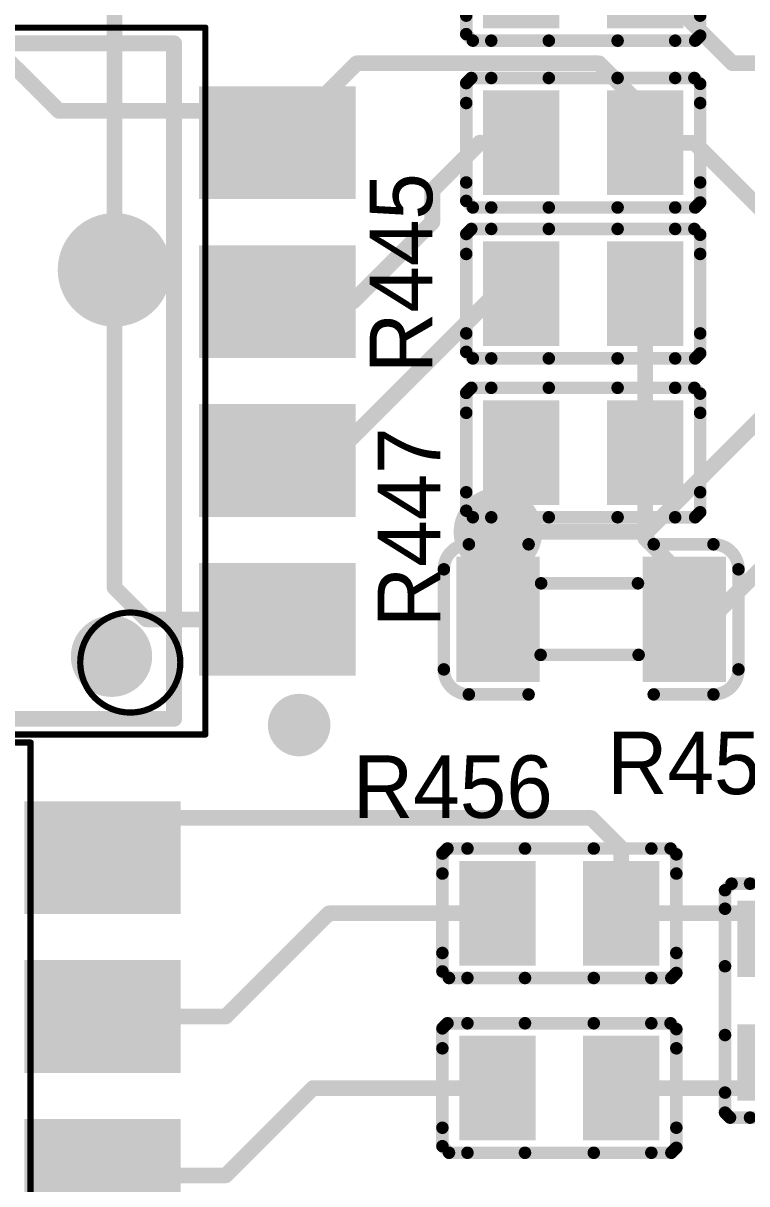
# Model space of a CAD drawing. Header units: millimetres. Extents: x 37 to 228, y -28 to 210.
# Drawn here: x 192.5 to 204.07, y 76.48 to 95.03 of the extents above; entities that cross this region are included whole.
import ezdxf

# ---------------------------------------------------------------- set-up
doc = ezdxf.new("R2010")
doc.units = ezdxf.units.MM
for name, color, linetype in [('BottomLayer', 5, 'Continuous'), ('InternalPlane1', 76, 'Continuous'), ('InternalPlane2', 16, 'Continuous'), ('Mechanical13', 56, 'Continuous'), ('MultiLayer', 9, 'Continuous'), ('TopLayer', 1, 'Continuous'), ('TopOverlay', 2, 'Continuous'), ('TopPaste', 8, 'Continuous'), ('TopSolder', 216, 'Continuous')]:
    doc.layers.add(name, color=color, linetype=linetype)

# ---------------------------------------------------------------- blocks, each defined once
blk = doc.blocks.new('LC_1206_C_166')
at = {"layer": 'TopLayer'}
for points in [[(-2.055, -0.9), (-0.925, -0.9), (-2.055, 0.9), (-0.925, 0.9)], [(0.925, -0.9), (2.055, -0.9), (0.925, 0.9), (2.055, 0.9)]]:
    blk.add_solid(points, dxfattribs=at)
at = {"layer": 'TopOverlay', "const_width": 0.2}
for points in [[(-2.355, 0.8, -0.414214), (-1.955, 1.2)], [(1.955, 1.2, -0.414214), (2.355, 0.8)], [(-1.955, -1.2, -0.414214), (-2.355, -0.8)], [(2.355, -0.8, -0.414214), (1.955, -1.2)]]:
    blk.add_lwpolyline(points, format="xyb", dxfattribs=at)
for points in [[(-1.955, 1.2), (-1, 1.2)], [(1, 1.2), (1.955, 1.2)], [(-2.355, -0.8), (-2.355, 0.8)], [(2.355, -0.8), (2.355, 0.8)], [(-0.8, 0.576), (0.748, 0.576)], [(-0.808, -0.568), (0.759, -0.568)], [(-1.955, -1.2), (-1, -1.2)], [(1, -1.2), (1.955, -1.2)]]:
    blk.add_lwpolyline(points, dxfattribs=at)
at = {"layer": 'TopOverlay', "const_width": 0.1}
for points in [[(-2.005, 1.2, 1), (-1.905, 1.2, 1)], [(-2.005, 1.2, 1), (-1.905, 1.2, 1)], [(-1.05, 1.2, 1), (-0.95, 1.2, 1)], [(0.95, 1.2, 1), (1.05, 1.2, 1)], [(1.905, 1.2, 1), (2.005, 1.2, 1)], [(1.905, 1.2, 1), (2.005, 1.2, 1)], [(-2.405, 0.8, 1), (-2.305, 0.8, 1)], [(-2.405, 0.8, 1), (-2.305, 0.8, 1)], [(2.305, 0.8, 1), (2.405, 0.8, 1)], [(2.305, 0.8, 1), (2.405, 0.8, 1)], [(-0.85, 0.576, 1), (-0.75, 0.576, 1)], [(0.698, 0.576, 1), (0.798, 0.576, 1)], [(-0.858, -0.568, 1), (-0.758, -0.568, 1)], [(0.709, -0.568, 1), (0.809, -0.568, 1)], [(-2.405, -0.8, 1), (-2.305, -0.8, 1)], [(-2.405, -0.8, 1), (-2.305, -0.8, 1)], [(2.305, -0.8, 1), (2.405, -0.8, 1)], [(2.305, -0.8, 1), (2.405, -0.8, 1)], [(-2.005, -1.2, 1), (-1.905, -1.2, 1)], [(-2.005, -1.2, 1), (-1.905, -1.2, 1)], [(-1.05, -1.2, 1), (-0.95, -1.2, 1)], [(0.95, -1.2, 1), (1.05, -1.2, 1)], [(1.905, -1.2, 1), (2.005, -1.2, 1)], [(1.905, -1.2, 1), (2.005, -1.2, 1)]]:
    blk.add_lwpolyline(points, format="xyb", close=True, dxfattribs=at)
at = {"layer": 'TopPaste'}
for points in [[(-2.055, -0.9), (-0.925, -0.9), (-2.055, 0.9), (-0.925, 0.9)], [(0.925, -0.9), (2.055, -0.9), (0.925, 0.9), (2.055, 0.9)]]:
    blk.add_solid(points, dxfattribs=at)
at = {"layer": 'TopSolder'}
for points in [[(-2.157, -1.002), (-0.823, -1.002), (-2.157, 1.002), (-0.823, 1.002)], [(0.823, -1.002), (2.157, -1.002), (0.823, 1.002), (2.157, 1.002)]]:
    blk.add_solid(points, dxfattribs=at)
blk = doc.blocks.new('LC_0805_R_171')
at = {"layer": 'TopLayer'}
for points in [[(-1.498, -0.735), (-0.482, -0.735), (-1.498, 0.735), (-0.482, 0.735)], [(0.482, -0.735), (1.498, -0.735), (0.482, 0.735), (1.498, 0.735)]]:
    blk.add_solid(points, dxfattribs=at)
at = {"layer": 'TopOverlay', "const_width": 0.2}
for points in [[(-1.79, 1.035), (-1.87, 0.955)], [(-1.47, 1.035), (-1.79, 1.035)], [(-0.55, 1.035), (-1.47, 1.035)], [(0.55, 1.035), (-0.55, 1.035)], [(1.47, 1.035), (0.55, 1.035)], [(1.765, 1.035), (1.47, 1.035)], [(1.87, 0.93), (1.765, 1.035)], [(-1.87, 0.955), (-1.87, 0.635)], [(1.87, 0.93), (1.87, 0.635)], [(-1.87, 0.635), (-1.87, -0.635)], [(1.87, 0.635), (1.87, -0.635)], [(-1.87, -0.635), (-1.87, -0.942)], [(1.87, -0.635), (1.87, -0.954)], [(-1.777, -1.035), (-1.87, -0.942)], [(1.87, -0.954), (1.789, -1.035)], [(-1.47, -1.035), (-1.777, -1.035)], [(-0.55, -1.035), (-1.47, -1.035)], [(0.55, -1.035), (-0.55, -1.035)], [(1.47, -1.035), (0.55, -1.035)], [(1.789, -1.035), (1.47, -1.035)]]:
    blk.add_lwpolyline(points, dxfattribs=at)
at = {"layer": 'TopOverlay', "const_width": 0.1}
for points in [[(-1.84, 1.035, 1), (-1.74, 1.035, 1)], [(-1.84, 1.035, 1), (-1.74, 1.035, 1)], [(-1.52, 1.035, 1), (-1.42, 1.035, 1)], [(-1.52, 1.035, 1), (-1.42, 1.035, 1)], [(-0.6, 1.035, 1), (-0.5, 1.035, 1)], [(-0.6, 1.035, 1), (-0.5, 1.035, 1)], [(0.5, 1.035, 1), (0.6, 1.035, 1)], [(0.5, 1.035, 1), (0.6, 1.035, 1)], [(1.42, 1.035, 1), (1.52, 1.035, 1)], [(1.42, 1.035, 1), (1.52, 1.035, 1)], [(1.715, 1.035, 1), (1.815, 1.035, 1)], [(1.715, 1.035, 1), (1.815, 1.035, 1)], [(-1.92, 0.955, 1), (-1.82, 0.955, 1)], [(-1.92, 0.955, 1), (-1.82, 0.955, 1)], [(1.82, 0.93, 1), (1.92, 0.93, 1)], [(1.82, 0.93, 1), (1.92, 0.93, 1)], [(-1.92, 0.635, 1), (-1.82, 0.635, 1)], [(-1.92, 0.635, 1), (-1.82, 0.635, 1)], [(1.82, 0.635, 1), (1.92, 0.635, 1)], [(1.82, 0.635, 1), (1.92, 0.635, 1)], [(-1.92, -0.635, 1), (-1.82, -0.635, 1)], [(-1.92, -0.635, 1), (-1.82, -0.635, 1)], [(1.82, -0.635, 1), (1.92, -0.635, 1)], [(1.82, -0.635, 1), (1.92, -0.635, 1)], [(-1.92, -0.942, 1), (-1.82, -0.942, 1)], [(-1.92, -0.942, 1), (-1.82, -0.942, 1)], [(1.82, -0.954, 1), (1.92, -0.954, 1)], [(1.82, -0.954, 1), (1.92, -0.954, 1)], [(-1.827, -1.035, 1), (-1.727, -1.035, 1)], [(-1.827, -1.035, 1), (-1.727, -1.035, 1)], [(-1.52, -1.035, 1), (-1.42, -1.035, 1)], [(-1.52, -1.035, 1), (-1.42, -1.035, 1)], [(-0.6, -1.035, 1), (-0.5, -1.035, 1)], [(-0.6, -1.035, 1), (-0.5, -1.035, 1)], [(0.5, -1.035, 1), (0.6, -1.035, 1)], [(0.5, -1.035, 1), (0.6, -1.035, 1)], [(1.42, -1.035, 1), (1.52, -1.035, 1)], [(1.42, -1.035, 1), (1.52, -1.035, 1)], [(1.739, -1.035, 1), (1.839, -1.035, 1)], [(1.739, -1.035, 1), (1.839, -1.035, 1)]]:
    blk.add_lwpolyline(points, format="xyb", close=True, dxfattribs=at)
at = {"layer": 'TopPaste'}
for points in [[(-1.498, -0.735), (-0.482, -0.735), (-1.498, 0.735), (-0.482, 0.735)], [(0.482, -0.735), (1.498, -0.735), (0.482, 0.735), (1.498, 0.735)]]:
    blk.add_solid(points, dxfattribs=at)
at = {"layer": 'TopSolder'}
for points in [[(-1.6, -0.837), (-0.38, -0.837), (-1.6, 0.837), (-0.38, 0.837)], [(0.38, -0.837), (1.6, -0.837), (0.38, 0.837), (1.6, 0.837)]]:
    blk.add_solid(points, dxfattribs=at)
blk = doc.blocks.new('LC_0805_R_172')
at = {"layer": 'TopLayer'}
for points in [[(-1.498, -0.735), (-0.482, -0.735), (-1.498, 0.735), (-0.482, 0.735)], [(0.482, -0.735), (1.498, -0.735), (0.482, 0.735), (1.498, 0.735)]]:
    blk.add_solid(points, dxfattribs=at)
at = {"layer": 'TopOverlay', "const_width": 0.2}
for points in [[(-1.79, 1.035), (-1.87, 0.955)], [(-1.47, 1.035), (-1.79, 1.035)], [(-0.55, 1.035), (-1.47, 1.035)], [(0.55, 1.035), (-0.55, 1.035)], [(1.47, 1.035), (0.55, 1.035)], [(1.765, 1.035), (1.47, 1.035)], [(1.87, 0.93), (1.765, 1.035)], [(-1.87, 0.955), (-1.87, 0.635)], [(1.87, 0.93), (1.87, 0.635)], [(-1.87, 0.635), (-1.87, -0.635)], [(1.87, 0.635), (1.87, -0.635)], [(-1.87, -0.635), (-1.87, -0.942)], [(1.87, -0.635), (1.87, -0.954)], [(-1.777, -1.035), (-1.87, -0.942)], [(1.87, -0.954), (1.789, -1.035)], [(-1.47, -1.035), (-1.777, -1.035)], [(-0.55, -1.035), (-1.47, -1.035)], [(0.55, -1.035), (-0.55, -1.035)], [(1.47, -1.035), (0.55, -1.035)], [(1.789, -1.035), (1.47, -1.035)]]:
    blk.add_lwpolyline(points, dxfattribs=at)
at = {"layer": 'TopOverlay', "const_width": 0.1}
for points in [[(-1.84, 1.035, 1), (-1.74, 1.035, 1)], [(-1.84, 1.035, 1), (-1.74, 1.035, 1)], [(-1.52, 1.035, 1), (-1.42, 1.035, 1)], [(-1.52, 1.035, 1), (-1.42, 1.035, 1)], [(-0.6, 1.035, 1), (-0.5, 1.035, 1)], [(-0.6, 1.035, 1), (-0.5, 1.035, 1)], [(0.5, 1.035, 1), (0.6, 1.035, 1)], [(0.5, 1.035, 1), (0.6, 1.035, 1)], [(1.42, 1.035, 1), (1.52, 1.035, 1)], [(1.42, 1.035, 1), (1.52, 1.035, 1)], [(1.715, 1.035, 1), (1.815, 1.035, 1)], [(1.715, 1.035, 1), (1.815, 1.035, 1)], [(-1.92, 0.955, 1), (-1.82, 0.955, 1)], [(-1.92, 0.955, 1), (-1.82, 0.955, 1)], [(1.82, 0.93, 1), (1.92, 0.93, 1)], [(1.82, 0.93, 1), (1.92, 0.93, 1)], [(-1.92, 0.635, 1), (-1.82, 0.635, 1)], [(-1.92, 0.635, 1), (-1.82, 0.635, 1)], [(1.82, 0.635, 1), (1.92, 0.635, 1)], [(1.82, 0.635, 1), (1.92, 0.635, 1)], [(-1.92, -0.635, 1), (-1.82, -0.635, 1)], [(-1.92, -0.635, 1), (-1.82, -0.635, 1)], [(1.82, -0.635, 1), (1.92, -0.635, 1)], [(1.82, -0.635, 1), (1.92, -0.635, 1)], [(-1.92, -0.942, 1), (-1.82, -0.942, 1)], [(-1.92, -0.942, 1), (-1.82, -0.942, 1)], [(1.82, -0.954, 1), (1.92, -0.954, 1)], [(1.82, -0.954, 1), (1.92, -0.954, 1)], [(-1.827, -1.035, 1), (-1.727, -1.035, 1)], [(-1.827, -1.035, 1), (-1.727, -1.035, 1)], [(-1.52, -1.035, 1), (-1.42, -1.035, 1)], [(-1.52, -1.035, 1), (-1.42, -1.035, 1)], [(-0.6, -1.035, 1), (-0.5, -1.035, 1)], [(-0.6, -1.035, 1), (-0.5, -1.035, 1)], [(0.5, -1.035, 1), (0.6, -1.035, 1)], [(0.5, -1.035, 1), (0.6, -1.035, 1)], [(1.42, -1.035, 1), (1.52, -1.035, 1)], [(1.42, -1.035, 1), (1.52, -1.035, 1)], [(1.739, -1.035, 1), (1.839, -1.035, 1)], [(1.739, -1.035, 1), (1.839, -1.035, 1)]]:
    blk.add_lwpolyline(points, format="xyb", close=True, dxfattribs=at)
at = {"layer": 'TopPaste'}
for points in [[(-1.498, -0.735), (-0.482, -0.735), (-1.498, 0.735), (-0.482, 0.735)], [(0.482, -0.735), (1.498, -0.735), (0.482, 0.735), (1.498, 0.735)]]:
    blk.add_solid(points, dxfattribs=at)
at = {"layer": 'TopSolder'}
for points in [[(-1.6, -0.837), (-0.38, -0.837), (-1.6, 0.837), (-0.38, 0.837)], [(0.38, -0.837), (1.6, -0.837), (0.38, 0.837), (1.6, 0.837)]]:
    blk.add_solid(points, dxfattribs=at)
blk = doc.blocks.new('LC_0805_R_173')
at = {"layer": 'TopLayer'}
for points in [[(-1.498, -0.735), (-0.482, -0.735), (-1.498, 0.735), (-0.482, 0.735)], [(0.482, -0.735), (1.498, -0.735), (0.482, 0.735), (1.498, 0.735)]]:
    blk.add_solid(points, dxfattribs=at)
at = {"layer": 'TopOverlay', "const_width": 0.2}
for points in [[(-1.79, 1.035), (-1.87, 0.955)], [(-1.47, 1.035), (-1.79, 1.035)], [(-0.55, 1.035), (-1.47, 1.035)], [(0.55, 1.035), (-0.55, 1.035)], [(1.47, 1.035), (0.55, 1.035)], [(1.765, 1.035), (1.47, 1.035)], [(1.87, 0.93), (1.765, 1.035)], [(-1.87, 0.955), (-1.87, 0.635)], [(1.87, 0.93), (1.87, 0.635)], [(-1.87, 0.635), (-1.87, -0.635)], [(1.87, 0.635), (1.87, -0.635)], [(-1.87, -0.635), (-1.87, -0.942)], [(1.87, -0.635), (1.87, -0.954)], [(-1.777, -1.035), (-1.87, -0.942)], [(1.87, -0.954), (1.789, -1.035)], [(-1.47, -1.035), (-1.777, -1.035)], [(-0.55, -1.035), (-1.47, -1.035)], [(0.55, -1.035), (-0.55, -1.035)], [(1.47, -1.035), (0.55, -1.035)], [(1.789, -1.035), (1.47, -1.035)]]:
    blk.add_lwpolyline(points, dxfattribs=at)
at = {"layer": 'TopOverlay', "const_width": 0.1}
for points in [[(-1.84, 1.035, 1), (-1.74, 1.035, 1)], [(-1.84, 1.035, 1), (-1.74, 1.035, 1)], [(-1.52, 1.035, 1), (-1.42, 1.035, 1)], [(-1.52, 1.035, 1), (-1.42, 1.035, 1)], [(-0.6, 1.035, 1), (-0.5, 1.035, 1)], [(-0.6, 1.035, 1), (-0.5, 1.035, 1)], [(0.5, 1.035, 1), (0.6, 1.035, 1)], [(0.5, 1.035, 1), (0.6, 1.035, 1)], [(1.42, 1.035, 1), (1.52, 1.035, 1)], [(1.42, 1.035, 1), (1.52, 1.035, 1)], [(1.715, 1.035, 1), (1.815, 1.035, 1)], [(1.715, 1.035, 1), (1.815, 1.035, 1)], [(-1.92, 0.955, 1), (-1.82, 0.955, 1)], [(-1.92, 0.955, 1), (-1.82, 0.955, 1)], [(1.82, 0.93, 1), (1.92, 0.93, 1)], [(1.82, 0.93, 1), (1.92, 0.93, 1)], [(-1.92, 0.635, 1), (-1.82, 0.635, 1)], [(-1.92, 0.635, 1), (-1.82, 0.635, 1)], [(1.82, 0.635, 1), (1.92, 0.635, 1)], [(1.82, 0.635, 1), (1.92, 0.635, 1)], [(-1.92, -0.635, 1), (-1.82, -0.635, 1)], [(-1.92, -0.635, 1), (-1.82, -0.635, 1)], [(1.82, -0.635, 1), (1.92, -0.635, 1)], [(1.82, -0.635, 1), (1.92, -0.635, 1)], [(-1.92, -0.942, 1), (-1.82, -0.942, 1)], [(-1.92, -0.942, 1), (-1.82, -0.942, 1)], [(1.82, -0.954, 1), (1.92, -0.954, 1)], [(1.82, -0.954, 1), (1.92, -0.954, 1)], [(-1.827, -1.035, 1), (-1.727, -1.035, 1)], [(-1.827, -1.035, 1), (-1.727, -1.035, 1)], [(-1.52, -1.035, 1), (-1.42, -1.035, 1)], [(-1.52, -1.035, 1), (-1.42, -1.035, 1)], [(-0.6, -1.035, 1), (-0.5, -1.035, 1)], [(-0.6, -1.035, 1), (-0.5, -1.035, 1)], [(0.5, -1.035, 1), (0.6, -1.035, 1)], [(0.5, -1.035, 1), (0.6, -1.035, 1)], [(1.42, -1.035, 1), (1.52, -1.035, 1)], [(1.42, -1.035, 1), (1.52, -1.035, 1)], [(1.739, -1.035, 1), (1.839, -1.035, 1)], [(1.739, -1.035, 1), (1.839, -1.035, 1)]]:
    blk.add_lwpolyline(points, format="xyb", close=True, dxfattribs=at)
at = {"layer": 'TopPaste'}
for points in [[(-1.498, -0.735), (-0.482, -0.735), (-1.498, 0.735), (-0.482, 0.735)], [(0.482, -0.735), (1.498, -0.735), (0.482, 0.735), (1.498, 0.735)]]:
    blk.add_solid(points, dxfattribs=at)
at = {"layer": 'TopSolder'}
for points in [[(-1.6, -0.837), (-0.38, -0.837), (-1.6, 0.837), (-0.38, 0.837)], [(0.38, -0.837), (1.6, -0.837), (0.38, 0.837), (1.6, 0.837)]]:
    blk.add_solid(points, dxfattribs=at)
blk = doc.blocks.new('LC_0805_R_176')
at = {"layer": 'TopLayer'}
for points in [[(-1.498, -0.735), (-0.482, -0.735), (-1.498, 0.735), (-0.482, 0.735)], [(0.482, -0.735), (1.498, -0.735), (0.482, 0.735), (1.498, 0.735)]]:
    blk.add_solid(points, dxfattribs=at)
at = {"layer": 'TopOverlay', "const_width": 0.2}
for points in [[(-1.79, 1.035), (-1.87, 0.955)], [(-1.47, 1.035), (-1.79, 1.035)], [(-0.55, 1.035), (-1.47, 1.035)], [(0.55, 1.035), (-0.55, 1.035)], [(1.47, 1.035), (0.55, 1.035)], [(1.765, 1.035), (1.47, 1.035)], [(1.87, 0.93), (1.765, 1.035)], [(-1.87, 0.955), (-1.87, 0.635)], [(1.87, 0.93), (1.87, 0.635)], [(-1.87, 0.635), (-1.87, -0.635)], [(1.87, 0.635), (1.87, -0.635)], [(-1.87, -0.635), (-1.87, -0.942)], [(1.87, -0.635), (1.87, -0.954)], [(-1.777, -1.035), (-1.87, -0.942)], [(1.87, -0.954), (1.789, -1.035)], [(-1.47, -1.035), (-1.777, -1.035)], [(-0.55, -1.035), (-1.47, -1.035)], [(0.55, -1.035), (-0.55, -1.035)], [(1.47, -1.035), (0.55, -1.035)], [(1.789, -1.035), (1.47, -1.035)]]:
    blk.add_lwpolyline(points, dxfattribs=at)
at = {"layer": 'TopOverlay', "const_width": 0.1}
for points in [[(-1.84, 1.035, 1), (-1.74, 1.035, 1)], [(-1.84, 1.035, 1), (-1.74, 1.035, 1)], [(-1.52, 1.035, 1), (-1.42, 1.035, 1)], [(-1.52, 1.035, 1), (-1.42, 1.035, 1)], [(-0.6, 1.035, 1), (-0.5, 1.035, 1)], [(-0.6, 1.035, 1), (-0.5, 1.035, 1)], [(0.5, 1.035, 1), (0.6, 1.035, 1)], [(0.5, 1.035, 1), (0.6, 1.035, 1)], [(1.42, 1.035, 1), (1.52, 1.035, 1)], [(1.42, 1.035, 1), (1.52, 1.035, 1)], [(1.715, 1.035, 1), (1.815, 1.035, 1)], [(1.715, 1.035, 1), (1.815, 1.035, 1)], [(-1.92, 0.955, 1), (-1.82, 0.955, 1)], [(-1.92, 0.955, 1), (-1.82, 0.955, 1)], [(1.82, 0.93, 1), (1.92, 0.93, 1)], [(1.82, 0.93, 1), (1.92, 0.93, 1)], [(-1.92, 0.635, 1), (-1.82, 0.635, 1)], [(-1.92, 0.635, 1), (-1.82, 0.635, 1)], [(1.82, 0.635, 1), (1.92, 0.635, 1)], [(1.82, 0.635, 1), (1.92, 0.635, 1)], [(-1.92, -0.635, 1), (-1.82, -0.635, 1)], [(-1.92, -0.635, 1), (-1.82, -0.635, 1)], [(1.82, -0.635, 1), (1.92, -0.635, 1)], [(1.82, -0.635, 1), (1.92, -0.635, 1)], [(-1.92, -0.942, 1), (-1.82, -0.942, 1)], [(-1.92, -0.942, 1), (-1.82, -0.942, 1)], [(1.82, -0.954, 1), (1.92, -0.954, 1)], [(1.82, -0.954, 1), (1.92, -0.954, 1)], [(-1.827, -1.035, 1), (-1.727, -1.035, 1)], [(-1.827, -1.035, 1), (-1.727, -1.035, 1)], [(-1.52, -1.035, 1), (-1.42, -1.035, 1)], [(-1.52, -1.035, 1), (-1.42, -1.035, 1)], [(-0.6, -1.035, 1), (-0.5, -1.035, 1)], [(-0.6, -1.035, 1), (-0.5, -1.035, 1)], [(0.5, -1.035, 1), (0.6, -1.035, 1)], [(0.5, -1.035, 1), (0.6, -1.035, 1)], [(1.42, -1.035, 1), (1.52, -1.035, 1)], [(1.42, -1.035, 1), (1.52, -1.035, 1)], [(1.739, -1.035, 1), (1.839, -1.035, 1)], [(1.739, -1.035, 1), (1.839, -1.035, 1)]]:
    blk.add_lwpolyline(points, format="xyb", close=True, dxfattribs=at)
at = {"layer": 'TopPaste'}
for points in [[(-1.498, -0.735), (-0.482, -0.735), (-1.498, 0.735), (-0.482, 0.735)], [(0.482, -0.735), (1.498, -0.735), (0.482, 0.735), (1.498, 0.735)]]:
    blk.add_solid(points, dxfattribs=at)
at = {"layer": 'TopSolder'}
for points in [[(-1.6, -0.837), (-0.38, -0.837), (-1.6, 0.837), (-0.38, 0.837)], [(0.38, -0.837), (1.6, -0.837), (0.38, 0.837), (1.6, 0.837)]]:
    blk.add_solid(points, dxfattribs=at)
blk = doc.blocks.new('LC_0805_R_177')
at = {"layer": 'TopLayer'}
for points in [[(-1.498, -0.735), (-0.482, -0.735), (-1.498, 0.735), (-0.482, 0.735)], [(0.482, -0.735), (1.498, -0.735), (0.482, 0.735), (1.498, 0.735)]]:
    blk.add_solid(points, dxfattribs=at)
at = {"layer": 'TopOverlay', "const_width": 0.2}
for points in [[(-1.79, 1.035), (-1.87, 0.955)], [(-1.47, 1.035), (-1.79, 1.035)], [(-0.55, 1.035), (-1.47, 1.035)], [(0.55, 1.035), (-0.55, 1.035)], [(1.47, 1.035), (0.55, 1.035)], [(1.765, 1.035), (1.47, 1.035)], [(1.87, 0.93), (1.765, 1.035)], [(-1.87, 0.955), (-1.87, 0.635)], [(1.87, 0.93), (1.87, 0.635)], [(-1.87, 0.635), (-1.87, -0.635)], [(1.87, 0.635), (1.87, -0.635)], [(-1.87, -0.635), (-1.87, -0.942)], [(1.87, -0.635), (1.87, -0.954)], [(-1.777, -1.035), (-1.87, -0.942)], [(1.87, -0.954), (1.789, -1.035)], [(-1.47, -1.035), (-1.777, -1.035)], [(-0.55, -1.035), (-1.47, -1.035)], [(0.55, -1.035), (-0.55, -1.035)], [(1.47, -1.035), (0.55, -1.035)], [(1.789, -1.035), (1.47, -1.035)]]:
    blk.add_lwpolyline(points, dxfattribs=at)
at = {"layer": 'TopOverlay', "const_width": 0.1}
for points in [[(-1.84, 1.035, 1), (-1.74, 1.035, 1)], [(-1.84, 1.035, 1), (-1.74, 1.035, 1)], [(-1.52, 1.035, 1), (-1.42, 1.035, 1)], [(-1.52, 1.035, 1), (-1.42, 1.035, 1)], [(-0.6, 1.035, 1), (-0.5, 1.035, 1)], [(-0.6, 1.035, 1), (-0.5, 1.035, 1)], [(0.5, 1.035, 1), (0.6, 1.035, 1)], [(0.5, 1.035, 1), (0.6, 1.035, 1)], [(1.42, 1.035, 1), (1.52, 1.035, 1)], [(1.42, 1.035, 1), (1.52, 1.035, 1)], [(1.715, 1.035, 1), (1.815, 1.035, 1)], [(1.715, 1.035, 1), (1.815, 1.035, 1)], [(-1.92, 0.955, 1), (-1.82, 0.955, 1)], [(-1.92, 0.955, 1), (-1.82, 0.955, 1)], [(1.82, 0.93, 1), (1.92, 0.93, 1)], [(1.82, 0.93, 1), (1.92, 0.93, 1)], [(-1.92, 0.635, 1), (-1.82, 0.635, 1)], [(-1.92, 0.635, 1), (-1.82, 0.635, 1)], [(1.82, 0.635, 1), (1.92, 0.635, 1)], [(1.82, 0.635, 1), (1.92, 0.635, 1)], [(-1.92, -0.635, 1), (-1.82, -0.635, 1)], [(-1.92, -0.635, 1), (-1.82, -0.635, 1)], [(1.82, -0.635, 1), (1.92, -0.635, 1)], [(1.82, -0.635, 1), (1.92, -0.635, 1)], [(-1.92, -0.942, 1), (-1.82, -0.942, 1)], [(-1.92, -0.942, 1), (-1.82, -0.942, 1)], [(1.82, -0.954, 1), (1.92, -0.954, 1)], [(1.82, -0.954, 1), (1.92, -0.954, 1)], [(-1.827, -1.035, 1), (-1.727, -1.035, 1)], [(-1.827, -1.035, 1), (-1.727, -1.035, 1)], [(-1.52, -1.035, 1), (-1.42, -1.035, 1)], [(-1.52, -1.035, 1), (-1.42, -1.035, 1)], [(-0.6, -1.035, 1), (-0.5, -1.035, 1)], [(-0.6, -1.035, 1), (-0.5, -1.035, 1)], [(0.5, -1.035, 1), (0.6, -1.035, 1)], [(0.5, -1.035, 1), (0.6, -1.035, 1)], [(1.42, -1.035, 1), (1.52, -1.035, 1)], [(1.42, -1.035, 1), (1.52, -1.035, 1)], [(1.739, -1.035, 1), (1.839, -1.035, 1)], [(1.739, -1.035, 1), (1.839, -1.035, 1)]]:
    blk.add_lwpolyline(points, format="xyb", close=True, dxfattribs=at)
at = {"layer": 'TopPaste'}
for points in [[(-1.498, -0.735), (-0.482, -0.735), (-1.498, 0.735), (-0.482, 0.735)], [(0.482, -0.735), (1.498, -0.735), (0.482, 0.735), (1.498, 0.735)]]:
    blk.add_solid(points, dxfattribs=at)
at = {"layer": 'TopSolder'}
for points in [[(-1.6, -0.837), (-0.38, -0.837), (-1.6, 0.837), (-0.38, 0.837)], [(0.38, -0.837), (1.6, -0.837), (0.38, 0.837), (1.6, 0.837)]]:
    blk.add_solid(points, dxfattribs=at)
blk = doc.blocks.new('LC_0805_R_178')
at = {"layer": 'TopLayer'}
for points in [[(-0.482, 0.735), (-1.498, 0.735), (-0.482, -0.735), (-1.498, -0.735)], [(1.498, 0.735), (0.482, 0.735), (1.498, -0.735), (0.482, -0.735)]]:
    blk.add_solid(points, dxfattribs=at)
at = {"layer": 'TopOverlay', "const_width": 0.2}
for points in [[(-1.87, 0.954), (-1.789, 1.035)], [(-1.47, 1.035), (-1.789, 1.035)], [(-0.55, 1.035), (-1.47, 1.035)], [(0.55, 1.035), (-0.55, 1.035)], [(1.47, 1.035), (0.55, 1.035)], [(1.777, 1.035), (1.47, 1.035)], [(1.87, 0.942), (1.777, 1.035)], [(-1.87, 0.635), (-1.87, 0.954)], [(1.87, 0.635), (1.87, 0.942)], [(-1.87, -0.635), (-1.87, 0.635)], [(1.87, -0.635), (1.87, 0.635)], [(-1.87, -0.93), (-1.87, -0.635)], [(1.87, -0.955), (1.87, -0.635)], [(-1.765, -1.035), (-1.87, -0.93)], [(1.79, -1.035), (1.87, -0.955)], [(-1.47, -1.035), (-1.765, -1.035)], [(-0.55, -1.035), (-1.47, -1.035)], [(0.55, -1.035), (-0.55, -1.035)], [(1.47, -1.035), (0.55, -1.035)], [(1.79, -1.035), (1.47, -1.035)]]:
    blk.add_lwpolyline(points, dxfattribs=at)
at = {"layer": 'TopOverlay', "const_width": 0.1}
for points in [[(-1.839, 1.035, 1), (-1.739, 1.035, 1)], [(-1.839, 1.035, 1), (-1.739, 1.035, 1)], [(-1.52, 1.035, 1), (-1.42, 1.035, 1)], [(-1.52, 1.035, 1), (-1.42, 1.035, 1)], [(-0.6, 1.035, 1), (-0.5, 1.035, 1)], [(-0.6, 1.035, 1), (-0.5, 1.035, 1)], [(0.5, 1.035, 1), (0.6, 1.035, 1)], [(0.5, 1.035, 1), (0.6, 1.035, 1)], [(1.42, 1.035, 1), (1.52, 1.035, 1)], [(1.42, 1.035, 1), (1.52, 1.035, 1)], [(1.727, 1.035, 1), (1.827, 1.035, 1)], [(1.727, 1.035, 1), (1.827, 1.035, 1)], [(-1.92, 0.954, 1), (-1.82, 0.954, 1)], [(-1.92, 0.954, 1), (-1.82, 0.954, 1)], [(1.82, 0.942, 1), (1.92, 0.942, 1)], [(1.82, 0.942, 1), (1.92, 0.942, 1)], [(-1.92, 0.635, 1), (-1.82, 0.635, 1)], [(-1.92, 0.635, 1), (-1.82, 0.635, 1)], [(1.82, 0.635, 1), (1.92, 0.635, 1)], [(1.82, 0.635, 1), (1.92, 0.635, 1)], [(-1.92, -0.635, 1), (-1.82, -0.635, 1)], [(-1.92, -0.635, 1), (-1.82, -0.635, 1)], [(1.82, -0.635, 1), (1.92, -0.635, 1)], [(1.82, -0.635, 1), (1.92, -0.635, 1)], [(-1.92, -0.93, 1), (-1.82, -0.93, 1)], [(-1.92, -0.93, 1), (-1.82, -0.93, 1)], [(1.82, -0.955, 1), (1.92, -0.955, 1)], [(1.82, -0.955, 1), (1.92, -0.955, 1)], [(-1.815, -1.035, 1), (-1.715, -1.035, 1)], [(-1.815, -1.035, 1), (-1.715, -1.035, 1)], [(-1.52, -1.035, 1), (-1.42, -1.035, 1)], [(-1.52, -1.035, 1), (-1.42, -1.035, 1)], [(-0.6, -1.035, 1), (-0.5, -1.035, 1)], [(-0.6, -1.035, 1), (-0.5, -1.035, 1)], [(0.5, -1.035, 1), (0.6, -1.035, 1)], [(0.5, -1.035, 1), (0.6, -1.035, 1)], [(1.42, -1.035, 1), (1.52, -1.035, 1)], [(1.42, -1.035, 1), (1.52, -1.035, 1)], [(1.74, -1.035, 1), (1.84, -1.035, 1)], [(1.74, -1.035, 1), (1.84, -1.035, 1)]]:
    blk.add_lwpolyline(points, format="xyb", close=True, dxfattribs=at)
at = {"layer": 'TopPaste'}
for points in [[(-0.482, 0.735), (-1.498, 0.735), (-0.482, -0.735), (-1.498, -0.735)], [(1.498, 0.735), (0.482, 0.735), (1.498, -0.735), (0.482, -0.735)]]:
    blk.add_solid(points, dxfattribs=at)
at = {"layer": 'TopSolder'}
for points in [[(-0.38, 0.837), (-1.6, 0.837), (-0.38, -0.837), (-1.6, -0.837)], [(1.6, 0.837), (0.38, 0.837), (1.6, -0.837), (0.38, -0.837)]]:
    blk.add_solid(points, dxfattribs=at)
blk = doc.blocks.new('LC_SMD_8_9_0___182')
at = {"layer": 'Mechanical13', "const_width": 0.1}
for points in [[(5.65, 4.5), (-5.65, 4.5)], [(-5.65, -4.5), (-5.65, 4.5)], [(5.65, -4.5), (5.65, 4.5)], [(5.65, -4.5), (-5.65, -4.5)]]:
    blk.add_lwpolyline(points, dxfattribs=at)
at = {"layer": 'Mechanical13'}
for points, const_width in [([(-5.675, 4.5, 1), (-5.625, 4.5, 1)], 0.05), ([(-5.675, 4.5, 1), (-5.625, 4.5, 1)], 0.05), ([(5.625, 4.5, 1), (5.675, 4.5, 1)], 0.05), ([(5.625, 4.5, 1), (5.675, 4.5, 1)], 0.05), ([(5.3, 3.3, 1), (3.7, 3.3, 1)], 0.1), ([(3.675, 3.3, 1), (3.725, 3.3, 1)], 0.05), ([(5.275, 3.3, 1), (5.325, 3.3, 1)], 0.05), ([(-5.675, -4.5, 1), (-5.625, -4.5, 1)], 0.05), ([(-5.675, -4.5, 1), (-5.625, -4.5, 1)], 0.05), ([(5.625, -4.5, 1), (5.675, -4.5, 1)], 0.05), ([(5.625, -4.5, 1), (5.675, -4.5, 1)], 0.05)]:
    blk.add_lwpolyline(points, format="xyb", close=True, dxfattribs=dict(at, const_width=const_width))
at = {"layer": 'TopLayer'}
for points in [[(-4.61, 4.5), (-3.01, 4.5), (-4.61, 6.8), (-3.01, 6.8)], [(-2.07, 4.5), (-0.47, 4.5), (-2.07, 6.8), (-0.47, 6.8)], [(0.47, 4.5), (2.07, 4.5), (0.47, 6.8), (2.07, 6.8)], [(3.01, 4.5), (4.61, 4.5), (3.01, 6.8), (4.61, 6.8)], [(-3.01, -4.5), (-4.61, -4.5), (-3.01, -6.8), (-4.61, -6.8)], [(-0.47, -4.5), (-2.07, -4.5), (-0.47, -6.8), (-2.07, -6.8)], [(2.07, -4.5), (0.47, -4.5), (2.07, -6.8), (0.47, -6.8)], [(4.61, -4.5), (3.01, -4.5), (4.61, -6.8), (3.01, -6.8)]]:
    blk.add_solid(points, dxfattribs=at)
at = {"layer": 'TopOverlay'}
for points, const_width in [([(5.75, 6, 1), (5.25, 6, 1)], 0.5), ([(5.125, 6, 1), (5.375, 6, 1)], 0.25), ([(5.625, 6, 1), (5.875, 6, 1)], 0.25), ([(-5.463, 4, 1), (-5.336, 4, 1)], 0.127), ([(-5.463, 4, 1), (-5.336, 4, 1)], 0.127), ([(5.336, 4, 1), (5.463, 4, 1)], 0.127), ([(5.336, 4, 1), (5.463, 4, 1)], 0.127), ([(4.7, 3, 1), (4.1, 3, 1)], 0.7), ([(3.925, 3, 1), (4.275, 3, 1)], 0.35), ([(4.525, 3, 1), (4.875, 3, 1)], 0.35), ([(-5.463, -4, 1), (-5.336, -4, 1)], 0.127), ([(-5.463, -4, 1), (-5.336, -4, 1)], 0.127), ([(5.336, -4, 1), (5.463, -4, 1)], 0.127), ([(5.336, -4, 1), (5.463, -4, 1)], 0.127)]:
    blk.add_lwpolyline(points, format="xyb", close=True, dxfattribs=dict(at, const_width=const_width))
at = {"layer": 'TopOverlay', "const_width": 0.254}
for points in [[(-5.4, -4), (-5.4, 4)], [(5.4, 4), (-5.4, 4)], [(5.4, -4), (5.4, 4)], [(5.4, -4), (-5.4, -4)]]:
    blk.add_lwpolyline(points, dxfattribs=at)
at = {"layer": 'TopPaste'}
for points in [[(-4.61, 4.5), (-3.01, 4.5), (-4.61, 6.8), (-3.01, 6.8)], [(-2.07, 4.5), (-0.47, 4.5), (-2.07, 6.8), (-0.47, 6.8)], [(0.47, 4.5), (2.07, 4.5), (0.47, 6.8), (2.07, 6.8)], [(3.01, 4.5), (4.61, 4.5), (3.01, 6.8), (4.61, 6.8)], [(-3.01, -4.5), (-4.61, -4.5), (-3.01, -6.8), (-4.61, -6.8)], [(-0.47, -4.5), (-2.07, -4.5), (-0.47, -6.8), (-2.07, -6.8)], [(2.07, -4.5), (0.47, -4.5), (2.07, -6.8), (0.47, -6.8)], [(4.61, -4.5), (3.01, -4.5), (4.61, -6.8), (3.01, -6.8)]]:
    blk.add_solid(points, dxfattribs=at)
at = {"layer": 'TopSolder'}
for points in [[(-4.712, 4.398), (-2.908, 4.398), (-4.712, 6.902), (-2.908, 6.902)], [(-2.172, 4.398), (-0.368, 4.398), (-2.172, 6.902), (-0.368, 6.902)], [(0.368, 4.398), (2.172, 4.398), (0.368, 6.902), (2.172, 6.902)], [(2.908, 4.398), (4.712, 4.398), (2.908, 6.902), (4.712, 6.902)], [(-2.908, -4.398), (-4.712, -4.398), (-2.908, -6.902), (-4.712, -6.902)], [(-0.368, -4.398), (-2.172, -4.398), (-0.368, -6.902), (-2.172, -6.902)], [(2.172, -4.398), (0.368, -4.398), (2.172, -6.902), (0.368, -6.902)], [(4.712, -4.398), (2.908, -4.398), (4.712, -6.902), (2.908, -6.902)]]:
    blk.add_solid(points, dxfattribs=at)
blk = doc.blocks.new('LC_SMD_8_9_0___183')
at = {"layer": 'Mechanical13', "const_width": 0.1}
for points in [[(5.65, 4.5), (-5.65, 4.5)], [(-5.65, -4.5), (-5.65, 4.5)], [(5.65, -4.5), (5.65, 4.5)], [(5.65, -4.5), (-5.65, -4.5)]]:
    blk.add_lwpolyline(points, dxfattribs=at)
at = {"layer": 'Mechanical13'}
for points, const_width in [([(-5.675, 4.5, 1), (-5.625, 4.5, 1)], 0.05), ([(-5.675, 4.5, 1), (-5.625, 4.5, 1)], 0.05), ([(5.625, 4.5, 1), (5.675, 4.5, 1)], 0.05), ([(5.625, 4.5, 1), (5.675, 4.5, 1)], 0.05), ([(5.3, 3.3, 1), (3.7, 3.3, 1)], 0.1), ([(3.675, 3.3, 1), (3.725, 3.3, 1)], 0.05), ([(5.275, 3.3, 1), (5.325, 3.3, 1)], 0.05), ([(-5.675, -4.5, 1), (-5.625, -4.5, 1)], 0.05), ([(-5.675, -4.5, 1), (-5.625, -4.5, 1)], 0.05), ([(5.625, -4.5, 1), (5.675, -4.5, 1)], 0.05), ([(5.625, -4.5, 1), (5.675, -4.5, 1)], 0.05)]:
    blk.add_lwpolyline(points, format="xyb", close=True, dxfattribs=dict(at, const_width=const_width))
at = {"layer": 'TopLayer'}
for points in [[(-4.61, 4.5), (-3.01, 4.5), (-4.61, 6.8), (-3.01, 6.8)], [(-2.07, 4.5), (-0.47, 4.5), (-2.07, 6.8), (-0.47, 6.8)], [(0.47, 4.5), (2.07, 4.5), (0.47, 6.8), (2.07, 6.8)], [(3.01, 4.5), (4.61, 4.5), (3.01, 6.8), (4.61, 6.8)], [(-3.01, -4.5), (-4.61, -4.5), (-3.01, -6.8), (-4.61, -6.8)], [(-0.47, -4.5), (-2.07, -4.5), (-0.47, -6.8), (-2.07, -6.8)], [(2.07, -4.5), (0.47, -4.5), (2.07, -6.8), (0.47, -6.8)], [(4.61, -4.5), (3.01, -4.5), (4.61, -6.8), (3.01, -6.8)]]:
    blk.add_solid(points, dxfattribs=at)
at = {"layer": 'TopOverlay'}
for points, const_width in [([(5.75, 6, 1), (5.25, 6, 1)], 0.5), ([(5.125, 6, 1), (5.375, 6, 1)], 0.25), ([(5.625, 6, 1), (5.875, 6, 1)], 0.25), ([(-5.463, 4, 1), (-5.336, 4, 1)], 0.127), ([(-5.463, 4, 1), (-5.336, 4, 1)], 0.127), ([(5.336, 4, 1), (5.463, 4, 1)], 0.127), ([(5.336, 4, 1), (5.463, 4, 1)], 0.127), ([(4.7, 3, 1), (4.1, 3, 1)], 0.7), ([(3.925, 3, 1), (4.275, 3, 1)], 0.35), ([(4.525, 3, 1), (4.875, 3, 1)], 0.35), ([(-5.463, -4, 1), (-5.336, -4, 1)], 0.127), ([(-5.463, -4, 1), (-5.336, -4, 1)], 0.127), ([(5.336, -4, 1), (5.463, -4, 1)], 0.127), ([(5.336, -4, 1), (5.463, -4, 1)], 0.127)]:
    blk.add_lwpolyline(points, format="xyb", close=True, dxfattribs=dict(at, const_width=const_width))
at = {"layer": 'TopOverlay', "const_width": 0.254}
for points in [[(-5.4, -4), (-5.4, 4)], [(5.4, 4), (-5.4, 4)], [(5.4, -4), (5.4, 4)], [(5.4, -4), (-5.4, -4)]]:
    blk.add_lwpolyline(points, dxfattribs=at)
at = {"layer": 'TopPaste'}
for points in [[(-4.61, 4.5), (-3.01, 4.5), (-4.61, 6.8), (-3.01, 6.8)], [(-2.07, 4.5), (-0.47, 4.5), (-2.07, 6.8), (-0.47, 6.8)], [(0.47, 4.5), (2.07, 4.5), (0.47, 6.8), (2.07, 6.8)], [(3.01, 4.5), (4.61, 4.5), (3.01, 6.8), (4.61, 6.8)], [(-3.01, -4.5), (-4.61, -4.5), (-3.01, -6.8), (-4.61, -6.8)], [(-0.47, -4.5), (-2.07, -4.5), (-0.47, -6.8), (-2.07, -6.8)], [(2.07, -4.5), (0.47, -4.5), (2.07, -6.8), (0.47, -6.8)], [(4.61, -4.5), (3.01, -4.5), (4.61, -6.8), (3.01, -6.8)]]:
    blk.add_solid(points, dxfattribs=at)
at = {"layer": 'TopSolder'}
for points in [[(-4.712, 4.398), (-2.908, 4.398), (-4.712, 6.902), (-2.908, 6.902)], [(-2.172, 4.398), (-0.368, 4.398), (-2.172, 6.902), (-0.368, 6.902)], [(0.368, 4.398), (2.172, 4.398), (0.368, 6.902), (2.172, 6.902)], [(2.908, 4.398), (4.712, 4.398), (2.908, 6.902), (4.712, 6.902)], [(-2.908, -4.398), (-4.712, -4.398), (-2.908, -6.902), (-4.712, -6.902)], [(-0.368, -4.398), (-2.172, -4.398), (-0.368, -6.902), (-2.172, -6.902)], [(2.172, -4.398), (0.368, -4.398), (2.172, -6.902), (0.368, -6.902)], [(4.712, -4.398), (2.908, -4.398), (4.712, -6.902), (2.908, -6.902)]]:
    blk.add_solid(points, dxfattribs=at)
blk = doc.blocks.new('LC_0805_R_185')
at = {"layer": 'TopLayer'}
for points in [[(-1.498, -0.735), (-0.482, -0.735), (-1.498, 0.735), (-0.482, 0.735)], [(0.482, -0.735), (1.498, -0.735), (0.482, 0.735), (1.498, 0.735)]]:
    blk.add_solid(points, dxfattribs=at)
at = {"layer": 'TopOverlay', "const_width": 0.2}
for points in [[(-1.79, 1.035), (-1.87, 0.955)], [(-1.47, 1.035), (-1.79, 1.035)], [(-0.55, 1.035), (-1.47, 1.035)], [(0.55, 1.035), (-0.55, 1.035)], [(1.47, 1.035), (0.55, 1.035)], [(1.765, 1.035), (1.47, 1.035)], [(1.87, 0.93), (1.765, 1.035)], [(-1.87, 0.955), (-1.87, 0.635)], [(1.87, 0.93), (1.87, 0.635)], [(-1.87, 0.635), (-1.87, -0.635)], [(1.87, 0.635), (1.87, -0.635)], [(-1.87, -0.635), (-1.87, -0.942)], [(1.87, -0.635), (1.87, -0.954)], [(-1.777, -1.035), (-1.87, -0.942)], [(1.87, -0.954), (1.789, -1.035)], [(-1.47, -1.035), (-1.777, -1.035)], [(-0.55, -1.035), (-1.47, -1.035)], [(0.55, -1.035), (-0.55, -1.035)], [(1.47, -1.035), (0.55, -1.035)], [(1.789, -1.035), (1.47, -1.035)]]:
    blk.add_lwpolyline(points, dxfattribs=at)
at = {"layer": 'TopOverlay', "const_width": 0.1}
for points in [[(-1.84, 1.035, 1), (-1.74, 1.035, 1)], [(-1.84, 1.035, 1), (-1.74, 1.035, 1)], [(-1.52, 1.035, 1), (-1.42, 1.035, 1)], [(-1.52, 1.035, 1), (-1.42, 1.035, 1)], [(-0.6, 1.035, 1), (-0.5, 1.035, 1)], [(-0.6, 1.035, 1), (-0.5, 1.035, 1)], [(0.5, 1.035, 1), (0.6, 1.035, 1)], [(0.5, 1.035, 1), (0.6, 1.035, 1)], [(1.42, 1.035, 1), (1.52, 1.035, 1)], [(1.42, 1.035, 1), (1.52, 1.035, 1)], [(1.715, 1.035, 1), (1.815, 1.035, 1)], [(1.715, 1.035, 1), (1.815, 1.035, 1)], [(-1.92, 0.955, 1), (-1.82, 0.955, 1)], [(-1.92, 0.955, 1), (-1.82, 0.955, 1)], [(1.82, 0.93, 1), (1.92, 0.93, 1)], [(1.82, 0.93, 1), (1.92, 0.93, 1)], [(-1.92, 0.635, 1), (-1.82, 0.635, 1)], [(-1.92, 0.635, 1), (-1.82, 0.635, 1)], [(1.82, 0.635, 1), (1.92, 0.635, 1)], [(1.82, 0.635, 1), (1.92, 0.635, 1)], [(-1.92, -0.635, 1), (-1.82, -0.635, 1)], [(-1.92, -0.635, 1), (-1.82, -0.635, 1)], [(1.82, -0.635, 1), (1.92, -0.635, 1)], [(1.82, -0.635, 1), (1.92, -0.635, 1)], [(-1.92, -0.942, 1), (-1.82, -0.942, 1)], [(-1.92, -0.942, 1), (-1.82, -0.942, 1)], [(1.82, -0.954, 1), (1.92, -0.954, 1)], [(1.82, -0.954, 1), (1.92, -0.954, 1)], [(-1.827, -1.035, 1), (-1.727, -1.035, 1)], [(-1.827, -1.035, 1), (-1.727, -1.035, 1)], [(-1.52, -1.035, 1), (-1.42, -1.035, 1)], [(-1.52, -1.035, 1), (-1.42, -1.035, 1)], [(-0.6, -1.035, 1), (-0.5, -1.035, 1)], [(-0.6, -1.035, 1), (-0.5, -1.035, 1)], [(0.5, -1.035, 1), (0.6, -1.035, 1)], [(0.5, -1.035, 1), (0.6, -1.035, 1)], [(1.42, -1.035, 1), (1.52, -1.035, 1)], [(1.42, -1.035, 1), (1.52, -1.035, 1)], [(1.739, -1.035, 1), (1.839, -1.035, 1)], [(1.739, -1.035, 1), (1.839, -1.035, 1)]]:
    blk.add_lwpolyline(points, format="xyb", close=True, dxfattribs=at)
at = {"layer": 'TopPaste'}
for points in [[(-1.498, -0.735), (-0.482, -0.735), (-1.498, 0.735), (-0.482, 0.735)], [(0.482, -0.735), (1.498, -0.735), (0.482, 0.735), (1.498, 0.735)]]:
    blk.add_solid(points, dxfattribs=at)
at = {"layer": 'TopSolder'}
for points in [[(-1.6, -0.837), (-0.38, -0.837), (-1.6, 0.837), (-0.38, 0.837)], [(0.38, -0.837), (1.6, -0.837), (0.38, 0.837), (1.6, 0.837)]]:
    blk.add_solid(points, dxfattribs=at)

msp = doc.modelspace()

# ---------------------------------------------------------------- linework, layer by layer
at = {"layer": 'BottomLayer', "const_width": 0.25}
for points in [[(193.959, 91.089), (193.959, 96.042)], [(202.468, 86.898), (204.881, 89.311)], [(200.089, 86.898), (202.468, 86.898)]]:
    msp.add_lwpolyline(points, dxfattribs=at)
at = {"layer": 'BottomLayer'}
for points, const_width in [([(193.584, 91.089, 1), (194.334, 91.089, 1)], 0.75), ([(193.897, 91.089, 1), (194.021, 91.089, 1)], 0.125), ([(199.889, 86.898, 1), (200.289, 86.898, 1)], 0.4), ([(200.027, 86.898, 1), (200.151, 86.898, 1)], 0.125), ([(202.406, 86.898, 1), (202.53, 86.898, 1)], 0.125), ([(202.406, 86.898, 1), (202.53, 86.898, 1)], 0.125)]:
    msp.add_lwpolyline(points, format="xyb", close=True, dxfattribs=dict(at, const_width=const_width))
at = {"layer": 'InternalPlane1'}
for points, const_width in [([(193.505, 91.089, 1), (194.413, 91.089, 1)], 0.908), ([(199.735, 86.898, 1), (200.443, 86.898, 1)], 0.708)]:
    msp.add_lwpolyline(points, format="xyb", close=True, dxfattribs=dict(at, const_width=const_width))
at = {"layer": 'InternalPlane2'}
for points, const_width in [([(193.505, 91.089, 1), (194.413, 91.089, 1)], 0.908), ([(199.735, 86.898, 1), (200.443, 86.898, 1)], 0.708)]:
    msp.add_lwpolyline(points, format="xyb", close=True, dxfattribs=dict(at, const_width=const_width))
at = {"layer": 'MultiLayer'}
for points, const_width in [([(193.584, 91.089, 1), (194.334, 91.089, 1)], 0.75), ([(199.889, 86.898, 1), (200.289, 86.898, 1)], 0.4)]:
    msp.add_lwpolyline(points, format="xyb", close=True, dxfattribs=dict(at, const_width=const_width))
at = {"layer": 'TopLayer'}
for points, const_width in [([(190.276, 96.423), (193.07, 93.629)], 0.25), ([(202.442, 95.788), (203.839, 94.391)], 0.25), ([(197.069, 93.629), (197.831, 94.391)], 0.25), ([(197.831, 94.391), (201.706, 94.391)], 0.25), ([(201.706, 94.391), (202.442, 93.655)], 0.25), ([(203.839, 94.391), (205.262, 94.391)], 0.25), ([(193.07, 93.629), (197.069, 93.629)], 0.25), ([(202.442, 93.121), (202.442, 93.655)], 0.25), ([(197.1, 93.375), (197.261, 93.375)], 0.25), ([(199.039, 92.359), (199.801, 93.121)], 0.254), ([(199.801, 93.121), (200.462, 93.121)], 0.25), ([(202.442, 93.121), (203.23, 93.121)], 0.25), ([(203.23, 93.121), (205.262, 91.089)], 0.25), ([(199.039, 91.851), (199.039, 92.359)], 0.254), ([(197.769, 90.581), (199.039, 91.851)], 0.254), ([(193.959, 86.009), (193.959, 91.089)], 0.25), ([(200.335, 90.835), (200.462, 90.708)], 0.25), ([(197.388, 88.041), (200.055, 90.708)], 0.254), ([(200.055, 90.708), (200.462, 90.708)], 0.254), ([(202.442, 88.168), (202.442, 90.708)], 0.25), ([(196.561, 90.581), (197.769, 90.581)], 0.254), ([(196.561, 88.041), (197.388, 88.041)], 0.254), ([(200.089, 87.795), (200.462, 88.168)], 0.25), ([(202.442, 86.797), (202.442, 88.168)], 0.25), ([(200.089, 86.898), (200.089, 87.795)], 0.25), ([(200.089, 85.501), (200.089, 86.898)], 0.25), ([(203.484, 85.501), (204.907, 86.924)], 0.25), ([(202.442, 86.797), (203.484, 85.755)], 0.25), ([(193.959, 86.009), (194.467, 85.501)], 0.25), ([(203.484, 85.501), (203.484, 85.755)], 0.25), ([(194.467, 85.501), (196.561, 85.501)], 0.25), ([(193.767, 81.691), (194.402, 82.326)], 0.25), ([(194.402, 82.326), (201.579, 82.326)], 0.25), ([(201.579, 82.326), (202.061, 81.844)], 0.25), ([(202.061, 80.802), (202.061, 81.844)], 0.25), ([(195.737, 79.151), (197.388, 80.802)], 0.25), ([(197.388, 80.802), (200.081, 80.802)], 0.25), ([(199.954, 80.675), (200.081, 80.802)], 0.25), ([(202.595, 80.802), (210.342, 80.802)], 0.25), ([(193.767, 79.151), (195.737, 79.151)], 0.25), ([(195.737, 76.611), (197.134, 78.008)], 0.25), ([(197.134, 78.008), (200.081, 78.008)], 0.25), ([(202.061, 78.008), (206.024, 78.008)], 0.25), ([(193.767, 76.611), (195.737, 76.611)], 0.25)]:
    msp.add_lwpolyline(points, dxfattribs=dict(at, const_width=const_width))
for points, const_width in [([(197.768, 94.391, 1), (197.893, 94.391, 1)], 0.125), ([(197.768, 94.391, 1), (197.893, 94.391, 1)], 0.125), ([(201.644, 94.391, 1), (201.768, 94.391, 1)], 0.125), ([(201.644, 94.391, 1), (201.768, 94.391, 1)], 0.125), ([(203.777, 94.391, 1), (203.901, 94.391, 1)], 0.125), ([(203.777, 94.391, 1), (203.901, 94.391, 1)], 0.125), ([(193.008, 93.629, 1), (193.132, 93.629, 1)], 0.125), ([(193.008, 93.629, 1), (193.132, 93.629, 1)], 0.125), ([(197.006, 93.629, 1), (197.131, 93.629, 1)], 0.125), ([(197.006, 93.629, 1), (197.131, 93.629, 1)], 0.125), ([(202.38, 93.655, 1), (202.504, 93.655, 1)], 0.125), ([(202.38, 93.655, 1), (202.504, 93.655, 1)], 0.125), ([(197.037, 93.375, 1), (197.162, 93.375, 1)], 0.125), ([(197.199, 93.375, 1), (197.324, 93.375, 1)], 0.125), ([(199.737, 93.121, 1), (199.864, 93.121, 1)], 0.127), ([(199.739, 93.121, 1), (199.863, 93.121, 1)], 0.125), ([(200.4, 93.121, 1), (200.524, 93.121, 1)], 0.125), ([(202.38, 93.121, 1), (202.504, 93.121, 1)], 0.125), ([(202.38, 93.121, 1), (202.504, 93.121, 1)], 0.125), ([(203.168, 93.121, 1), (203.292, 93.121, 1)], 0.125), ([(203.168, 93.121, 1), (203.292, 93.121, 1)], 0.125), ([(198.975, 92.359, 1), (199.102, 92.359, 1)], 0.127), ([(198.975, 92.359, 1), (199.102, 92.359, 1)], 0.127), ([(198.975, 91.851, 1), (199.102, 91.851, 1)], 0.127), ([(198.975, 91.851, 1), (199.102, 91.851, 1)], 0.127), ([(193.584, 91.089, 1), (194.334, 91.089, 1)], 0.75), ([(193.897, 91.089, 1), (194.021, 91.089, 1)], 0.125), ([(200.272, 90.835, 1), (200.397, 90.835, 1)], 0.125), ([(199.991, 90.708, 1), (200.118, 90.708, 1)], 0.127), ([(199.991, 90.708, 1), (200.118, 90.708, 1)], 0.127), ([(200.398, 90.708, 1), (200.525, 90.708, 1)], 0.127), ([(200.4, 90.708, 1), (200.524, 90.708, 1)], 0.125), ([(202.38, 90.708, 1), (202.504, 90.708, 1)], 0.125), ([(196.497, 90.581, 1), (196.624, 90.581, 1)], 0.127), ([(197.705, 90.581, 1), (197.832, 90.581, 1)], 0.127), ([(197.705, 90.581, 1), (197.832, 90.581, 1)], 0.127), ([(196.497, 88.041, 1), (196.624, 88.041, 1)], 0.127), ([(197.324, 88.041, 1), (197.451, 88.041, 1)], 0.127), ([(197.324, 88.041, 1), (197.451, 88.041, 1)], 0.127), ([(200.4, 88.168, 1), (200.524, 88.168, 1)], 0.125), ([(202.38, 88.168, 1), (202.504, 88.168, 1)], 0.125), ([(202.38, 88.168, 1), (202.504, 88.168, 1)], 0.125), ([(200.027, 87.795, 1), (200.151, 87.795, 1)], 0.125), ([(200.027, 87.795, 1), (200.151, 87.795, 1)], 0.125), ([(199.889, 86.898, 1), (200.289, 86.898, 1)], 0.4), ([(200.027, 86.898, 1), (200.151, 86.898, 1)], 0.125), ([(200.027, 86.898, 1), (200.151, 86.898, 1)], 0.125), ([(202.38, 86.797, 1), (202.504, 86.797, 1)], 0.125), ([(202.38, 86.797, 1), (202.504, 86.797, 1)], 0.125), ([(193.897, 86.009, 1), (194.021, 86.009, 1)], 0.125), ([(193.897, 86.009, 1), (194.021, 86.009, 1)], 0.125), ([(203.422, 85.755, 1), (203.547, 85.755, 1)], 0.125), ([(203.422, 85.755, 1), (203.547, 85.755, 1)], 0.125), ([(194.405, 85.501, 1), (194.529, 85.501, 1)], 0.125), ([(194.405, 85.501, 1), (194.529, 85.501, 1)], 0.125), ([(196.498, 85.501, 1), (196.623, 85.501, 1)], 0.125), ([(200.027, 85.501, 1), (200.151, 85.501, 1)], 0.125), ([(203.422, 85.501, 1), (203.547, 85.501, 1)], 0.125), ([(203.422, 85.501, 1), (203.547, 85.501, 1)], 0.125), ([(194.339, 82.326, 1), (194.464, 82.326, 1)], 0.125), ([(194.339, 82.326, 1), (194.464, 82.326, 1)], 0.125), ([(201.517, 82.326, 1), (201.641, 82.326, 1)], 0.125), ([(201.517, 82.326, 1), (201.641, 82.326, 1)], 0.125), ([(201.999, 81.844, 1), (202.123, 81.844, 1)], 0.125), ([(201.999, 81.844, 1), (202.123, 81.844, 1)], 0.125), ([(193.704, 81.691, 1), (193.829, 81.691, 1)], 0.125), ([(197.326, 80.802, 1), (197.45, 80.802, 1)], 0.125), ([(197.326, 80.802, 1), (197.45, 80.802, 1)], 0.125), ([(200.019, 80.802, 1), (200.143, 80.802, 1)], 0.125), ([(200.019, 80.802, 1), (200.143, 80.802, 1)], 0.125), ([(201.999, 80.802, 1), (202.123, 80.802, 1)], 0.125), ([(202.533, 80.802, 1), (202.657, 80.802, 1)], 0.125), ([(199.892, 80.675, 1), (200.017, 80.675, 1)], 0.125), ([(193.704, 79.151, 1), (193.829, 79.151, 1)], 0.125), ([(195.675, 79.151, 1), (195.799, 79.151, 1)], 0.125), ([(195.675, 79.151, 1), (195.799, 79.151, 1)], 0.125), ([(197.072, 78.008, 1), (197.196, 78.008, 1)], 0.125), ([(197.072, 78.008, 1), (197.196, 78.008, 1)], 0.125), ([(200.019, 78.008, 1), (200.143, 78.008, 1)], 0.125), ([(201.999, 78.008, 1), (202.123, 78.008, 1)], 0.125), ([(193.704, 76.611, 1), (193.829, 76.611, 1)], 0.125), ([(195.675, 76.611, 1), (195.799, 76.611, 1)], 0.125), ([(195.675, 76.611, 1), (195.799, 76.611, 1)], 0.125)]:
    msp.add_lwpolyline(points, format="xyb", close=True, dxfattribs=dict(at, const_width=const_width))

# ---------------------------------------------------------------- block references
for name, p, rotation in [('LC_0805_R_185', (201.452, 95.788), 180), ('LC_SMD_8_9_0___182', (190.911, 89.311), 270), ('LC_0805_R_172', (201.452, 93.121), 180), ('LC_0805_R_171', (201.452, 90.708), 180), ('LC_0805_R_173', (201.452, 88.168), 180), ('LC_SMD_8_9_0___183', (188.117, 77.881), 270), ('LC_0805_R_177', (201.071, 80.802), 180), ('LC_0805_R_178', (204.754, 79.405), 270), ('LC_0805_R_176', (201.071, 78.008), 180)]:
    msp.add_blockref(name, p, dxfattribs=dict(rotation=rotation))
msp.add_blockref('LC_1206_C_166', (201.579, 85.501))

# ---------------------------------------------------------------- texts
at = {"layer": 'TopOverlay'}
for s, p in [('R445', (199.039, 89.438)), ('R447', (199.166, 85.374))]:
    msp.add_text(s, height=1, rotation=90, dxfattribs=at).set_placement(p)
for s, p in [('R458', (201.833, 82.707)), ('R456', (197.769, 82.326))]:
    msp.add_text(s, height=1, dxfattribs=at).set_placement(p)

doc.saveas('drawing.dxf')
